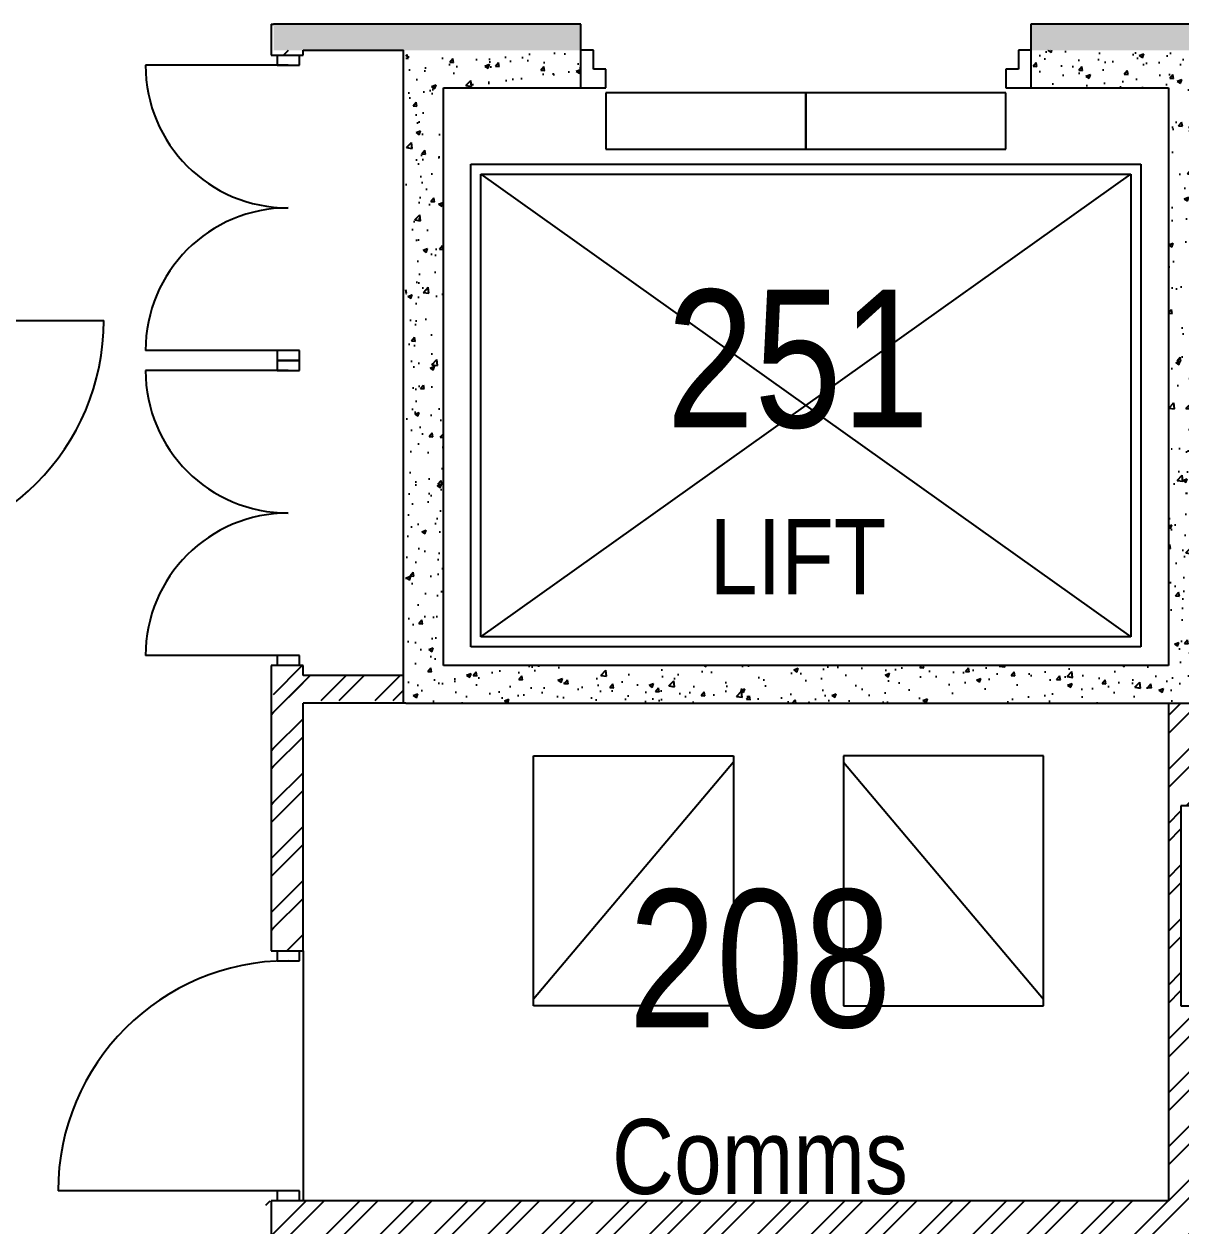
# Model space of a CAD drawing. Extents: x 6433 to 75181, y -2986 to 56414.
# Drawn here: x 34736 to 39363, y 7124 to 11929 of the extents above; entities that cross this region are included whole.
import ezdxf

# ---------------------------------------------------------------- set-up
doc = ezdxf.new("R2010")
doc.units = 0
doc.header["$MEASUREMENT"] = 0
for name, color, linetype in [('A-Column__Concrete', 7, 'CONTINUOUS'), ('A-Door', 160, 'CONTINUOUS'), ('A-Equipment', 1, 'CONTINUOUS'), ('A-Hatch__Brick', 2, 'CONTINUOUS'), ('A-Hatch__Concrete', 252, 'CONTINUOUS'), ('A-Text__Primary Room', 6, 'CONTINUOUS'), ('A-Wall__Brick', 6, 'CONTINUOUS')]:
    doc.layers.add(name, color=color, linetype=linetype)
doc.styles.add('Arial Narrow', font='ARIALN.TTF', dxfattribs={"height": 750})
pattern_1 = [(50, (8381.06, 65736.02), (182.18467, -15.9391), [19.05, -209.55]), (355, (8381.06, 65736.02), (-35.2434, 191.05685), [15.24, -167.6406]), (100.45144, (8396.24, 65734.7), (146.94125, 175.11775), [16.19, -178.09024]), (46.1842, (8381.06, 65786.82), (271.07904, -42.0423), [28.575, -314.325]), (96.63556, (8403.65, 65783.32), (237.4041, 247.4261), [24.285, -267.1356]), (351.18415, (8381.06, 65786.82), (237.4041, 247.4261), [22.86, -251.4597]), (21, (8406.46, 65774.12), (151.6144, -102.2652), [19.05, -209.55]), (326, (8406.46, 65774.12), (61.80203, 184.18797), [15.24, -167.64]), (71.45144, (8419.1, 65765.6), (213.4164, 81.92277), [16.19, -178.08994]), (37.5, (8381.06, 65736.02), (3.0886, 84.55504), [0, -165.608, 0, -170.18, 0, -168.275]), (7.5, (8381.06, 65736.02), (66.81966, 100.18057), [0, -97.028, 0, -161.798, 0, -64.135]), (327.5, (8324.416, 65736.02), (135.590595, -5.728744), [0, -63.5, 0, -198.12, 0, -262.89]), (317.5, (8299.02, 65736.02), (148.12918, 25.4265), [0, -82.55, 0, -131.572, 0, -186.69])]
pattern_2 = [(45, (8381.06, 65736.02), (-107.76307, 107.76307), []), (45, (8452.9, 65736.02), (-107.76307, 107.76307), [])]

msp = doc.modelspace()

# ---------------------------------------------------------------- hatches: boundary and pattern name
at = {"layer": 'A-Hatch__Brick'}
h = msp.add_hatch(dxfattribs=at)
h.set_pattern_fill('ANSI32', color=256, scale=16, style=0)
h.set_pattern_definition(pattern_2)
h.paths.add_polyline_path([(35851.8, 11823.9), (35733.8, 11823.9), (35733.8, 11803.9), (35851.8, 11803.9)])
h.paths.add_polyline_path([(35851.8, 8547.3), (35851.8, 9363.9), (35733.8, 9363.9), (35733.8, 8223.9), (35851.8, 8223.9)])
h = msp.add_hatch(dxfattribs=at)
h.set_pattern_fill('ANSI32', color=256, scale=16, style=0)
h.set_pattern_definition(pattern_2)
h.paths.add_polyline_path([(36252.8, 9223.9), (36252.8, 9323.9), (35792.8, 9323.9), (35792.8, 9223.9)])
h = msp.add_hatch(dxfattribs=at)
h.set_pattern_fill('ANSI32', color=256, scale=16, style=0)
h.set_pattern_definition(pattern_2)
h.paths.add_polyline_path([(35733.8, 9183.9), (35723.8, 9183.9), (35723.8, 8223.9), (35733.8, 8223.9), (35733.8, 8547.3)])
h = msp.add_hatch(dxfattribs=at)
h.set_pattern_fill('ANSI32', color=256, scale=16, style=0)
h.set_pattern_definition(pattern_2)
h.paths.add_polyline_path([(39412.8, 9213.9), (39312.8, 9213.9), (39312.8, 7223.9), (39412.8, 7223.9), (39412.8, 8003.9), (39362.8, 8003.9), (39362.8, 8803.9), (39412.8, 8803.9)])
h = msp.add_hatch(dxfattribs=at)
h.set_pattern_fill('ANSI32', color=256, scale=16, style=0)
h.set_pattern_definition(pattern_2)
h.paths.add_polyline_path([(39562.8, 7039.5), (39562.8, 7223.9), (35702.8, 7223.9), (35702.8, 7023.9), (39562.8, 7023.9)])
at = {"layer": 'A-Hatch__Concrete'}
h = msp.add_hatch(dxfattribs=at)
h.set_pattern_fill('AR-CONC', color=256, style=0)
h.set_pattern_definition(pattern_1)
h.paths.add_polyline_path([(40219.2, 11823.9), (40219.2, 11928.9), (38762.8, 11928.9), (38762.8, 11823.9), (40114.2, 11823.9)])
h.paths.add_polyline_path([(36962.8, 11928.9), (35733.8, 11928.9), (35733.8, 11823.9), (36962.8, 11823.9)])
h = msp.add_hatch(dxfattribs=at)
h.set_pattern_fill('AR-CONC', color=256, style=0)
h.set_pattern_definition(pattern_1)
h.paths.add_polyline_path([(36412.8, 9213.9), (36412.8, 11823.9), (36262.8, 11823.9), (36262.8, 9213.9)])
h = msp.add_hatch(dxfattribs=at)
h.set_pattern_fill('AR-CONC', color=256, style=0)
h.set_pattern_definition(pattern_1)
h.paths.add_polyline_path([(39312.8, 11823.9), (38762.8, 11823.9), (38762.8, 11673.9), (39312.8, 11673.9)])
h.paths.add_polyline_path([(36962.8, 11823.9), (36412.8, 11823.9), (36412.8, 11673.9), (36962.8, 11673.9)])
h = msp.add_hatch(dxfattribs=at)
h.set_pattern_fill('AR-CONC', color=256, style=0)
h.set_pattern_definition(pattern_1)
h.paths.add_polyline_path([(39462.8, 9363.9), (39462.8, 11823.9), (39312.8, 11823.9), (39312.8, 9363.9)])
h = msp.add_hatch(dxfattribs=at)
h.set_pattern_fill('AR-CONC', color=256, style=0)
h.set_pattern_definition(pattern_1)
h.paths.add_polyline_path([(39462.8, 9213.9), (39462.8, 9363.9), (36412.8, 9363.9), (36412.8, 9213.9), (39412.8, 9213.9)])

# ---------------------------------------------------------------- linework, layer by layer
at = {"layer": 'A-Column__Concrete'}
for p, q in [((39762.8, 8803.9), (39362.8, 8803.9)), ((39362.8, 8803.9), (39362.8, 8003.9)), ((39362.8, 8003.9), (39762.8, 8003.9))]:
    msp.add_line(p, q, dxfattribs=at)
at = {"layer": 'A-Door'}
for p, q in [((37012.8, 11823.9), (36962.8, 11823.9)), ((37012.8, 11748.9), (37012.8, 11823.9)), ((38762.8, 11823.9), (38712.8, 11823.9)), ((38712.8, 11823.9), (38712.8, 11748.9)), ((35747.8, 11803.9), (35747.8, 11763.9)), ((35837.8, 11763.9), (35837.8, 11803.9)), ((35791.8, 11763.9), (35221.8, 11763.9)), ((35747.8, 11763.9), (35837.8, 11763.9)), ((37062.8, 11748.9), (37012.8, 11748.9)), ((37062.8, 11673.9), (37062.8, 11748.9)), ((38712.8, 11748.9), (38662.8, 11748.9)), ((38662.8, 11748.9), (38662.8, 11673.9)), ((36962.8, 11673.9), (37062.8, 11673.9)), ((37062.8, 11653.9), (37062.8, 11428.9)), ((37862.8, 11653.9), (37062.8, 11653.9)), ((37862.8, 11428.9), (37862.8, 11653.9)), ((38662.8, 11653.9), (37862.8, 11653.9)), ((37862.8, 11653.9), (37862.8, 11428.9)), ((38662.8, 11673.9), (38762.8, 11673.9)), ((38662.8, 11428.9), (38662.8, 11653.9)), ((37062.8, 11428.9), (37862.8, 11428.9)), ((37862.8, 11428.9), (38662.8, 11428.9)), ((36522.8, 9438.9), (36522.8, 11368.9)), ((36522.8, 11368.9), (39202.8, 11368.9)), ((39202.8, 11368.9), (39202.8, 9438.9)), ((36562.8, 9478.9), (36562.8, 11328.9)), ((36562.8, 11328.9), (39162.8, 11328.9)), ((39162.8, 11328.9), (39162.8, 9478.9)), ((34134.8, 10743.9), (35054.8, 10743.9)), ((35791.8, 10623.9), (35221.8, 10623.9)), ((35837.8, 10623.9), (35747.8, 10623.9)), ((35747.8, 10623.9), (35747.8, 10583.9)), ((35837.8, 10583.9), (35837.8, 10623.9)), ((35747.8, 10583.9), (35837.8, 10583.9)), ((35837.8, 10583.9), (35747.8, 10583.9)), ((35747.8, 10583.9), (35747.8, 10543.9)), ((35837.8, 10543.9), (35837.8, 10583.9)), ((35791.8, 10543.9), (35221.8, 10543.9)), ((35747.8, 10543.9), (35837.8, 10543.9)), ((39162.8, 9478.9), (36562.8, 9478.9)), ((39202.8, 9438.9), (36522.8, 9438.9)), ((35791.8, 9403.9), (35221.8, 9403.9)), ((35837.8, 9403.9), (35747.8, 9403.9)), ((35747.8, 9403.9), (35747.8, 9363.9)), ((35837.8, 9363.9), (35837.8, 9403.9)), ((35747.8, 8223.9), (35747.8, 8183.9)), ((35837.8, 8183.9), (35837.8, 8223.9)), ((35747.8, 8183.9), (35837.8, 8183.9)), ((35791.8, 7263.9), (34871.8, 7263.9)), ((35837.8, 7263.9), (35747.8, 7263.9)), ((35747.8, 7263.9), (35747.8, 7223.9)), ((35837.8, 7223.9), (35837.8, 7263.9))]:
    msp.add_line(p, q, dxfattribs=at)
at = {"layer": 'A-Door', "color": 252}
for p, q in [((36562.8, 9478.9), (39162.8, 11328.9)), ((36562.8, 11328.9), (39162.8, 9478.9)), ((35851.8, 8223.9), (35851.8, 7223.9))]:
    msp.add_line(p, q, dxfattribs=at)
for centre, radius, start, end in [((35791.8, 11763.9), 570, 180, 270), ((35791.8, 10623.9), 570, 90, 180), ((34134.8, 10743.9), 920, 270, 0), ((35791.8, 10543.9), 570, 180, 270), ((35791.8, 9403.9), 570, 90, 180), ((35791.8, 7263.9), 920, 90, 180)]:
    msp.add_arc(centre, radius, start, end, dxfattribs=at)
at = {"layer": 'A-Equipment'}
for p, q in [((36772.8, 8003.9), (36772.8, 9003.9)), ((36772.8, 9003.9), (37572.8, 9003.9)), ((37572.8, 9003.9), (37572.8, 8003.9)), ((38012.8, 9003.9), (38012.8, 8003.9)), ((38812.8, 9003.9), (38012.8, 9003.9)), ((38812.8, 8003.9), (38812.8, 9003.9)), ((37572.8, 8977.5), (36772.8, 8030.2)), ((38012.8, 8977.5), (38812.8, 8030.2)), ((37572.8, 8003.9), (36772.8, 8003.9)), ((38012.8, 8003.9), (38812.8, 8003.9))]:
    msp.add_line(p, q, dxfattribs=at)
at = {"layer": 'A-Wall__Brick'}
for p, q in [((35723.8, 11928.9), (35733.8, 11928.9)), ((35723.8, 11928.9), (35723.8, 11803.9)), ((36962.8, 11928.9), (35733.8, 11928.9)), ((36962.8, 11673.9), (36962.8, 11928.9)), ((38762.8, 11928.9), (38762.8, 11673.9)), ((40219.2, 11928.9), (38762.8, 11928.9)), ((35851.8, 11823.9), (36252.8, 11823.9)), ((35851.8, 11803.9), (35851.8, 11823.9)), ((36252.8, 9323.9), (36252.8, 11823.9)), ((35723.8, 11803.9), (35733.8, 11803.9)), ((35733.8, 11803.9), (35851.8, 11803.9)), ((36412.8, 11673.9), (36962.8, 11673.9)), ((36412.8, 9363.9), (36412.8, 11673.9)), ((38762.8, 11673.9), (39312.8, 11673.9)), ((39312.8, 11673.9), (39312.8, 9363.9)), ((35851.8, 9363.9), (35723.8, 9363.9)), ((35723.8, 9363.9), (35723.8, 8223.9)), ((35851.8, 9323.9), (35851.8, 9363.9)), ((36252.8, 9323.9), (35851.8, 9323.9)), ((36252.8, 9223.9), (36252.8, 9323.9)), ((39312.8, 9363.9), (36412.8, 9363.9)), ((35851.8, 8223.9), (35851.8, 9213.9)), ((36252.8, 9213.9), (35851.8, 9213.9)), ((36252.8, 9213.9), (36252.8, 9223.9)), ((36262.8, 9213.9), (36252.8, 9213.9)), ((36262.8, 9213.9), (39437.8, 9213.9)), ((39312.8, 9213.9), (39312.8, 7223.9)), ((35723.8, 8223.9), (35851.8, 8223.9)), ((39312.8, 7223.9), (35723.8, 7223.9)), ((35723.8, 7223.9), (35723.8, 6448.9))]:
    msp.add_line(p, q, dxfattribs=at)

# ---------------------------------------------------------------- texts
at = {"layer": 'A-Text__Primary Room', "char_height": 750, "width": 5700.068, "attachment_point": 2, "style": 'Arial Narrow'}
for s, insert in [('{\\H0.73333x;251\\P\\H0.54546x;LIFT}', (37831.1, 10866.4)), ('{\\H0.73333x;208\\P\\H0.54546x;Comms}', (37679.1, 8468.5))]:
    msp.add_mtext(s, dxfattribs=dict(at, insert=insert))

doc.saveas('drawing.dxf')
